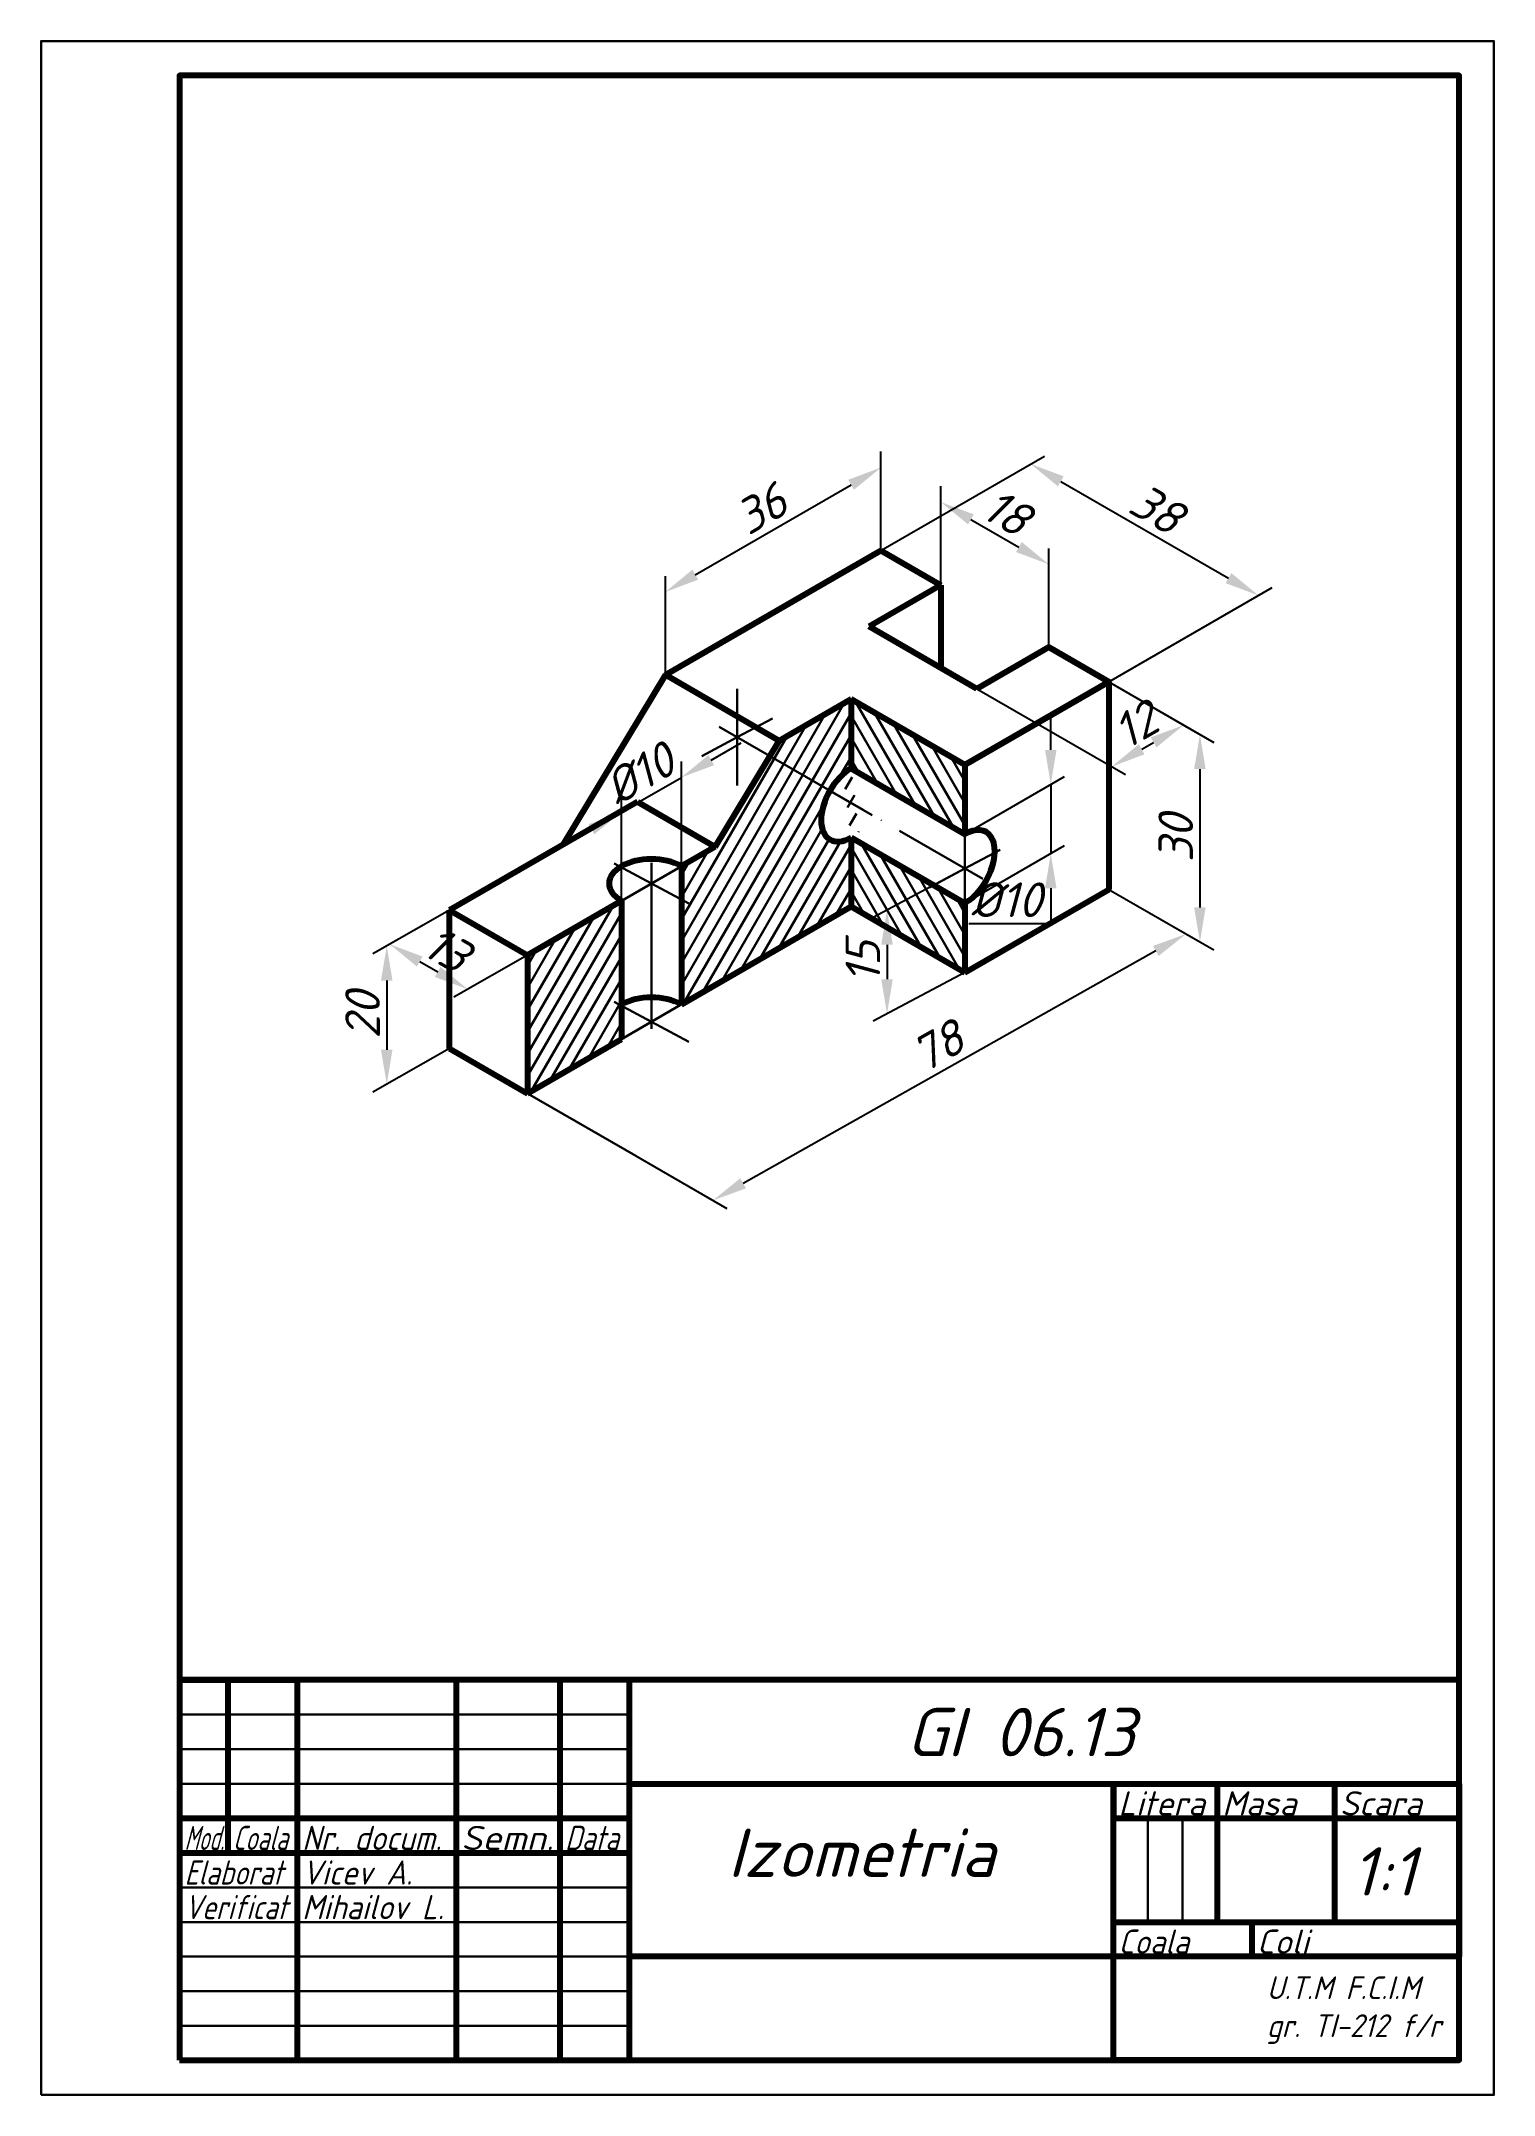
# Model space of a CAD drawing. Header units: inches. Extents: x -103 to 107, y -177 to 120.
import ezdxf
from ezdxf.enums import TextEntityAlignment as Align

# ---------------------------------------------------------------- set-up
doc = ezdxf.new("R2010")
doc.units = ezdxf.units.IN
doc.header["$MEASUREMENT"] = 0
doc.linetypes.add('ACAD_ISO04W100', pattern=[30, 24, -3, 0, -3])
for name, color, linetype, lineweight in [('axe', 130, 'ACAD_ISO04W100', 30), ('contur', 10, 'Continuous', 80), ('cote', 170, 'Continuous', 30), ('Harura', 6, 'Continuous', 30), ('subtire', 70, 'Continuous', 30), ('Text3.5', 7, 'Continuous', 35)]:
    doc.layers.add(name, color=color, linetype=linetype, lineweight=lineweight)
doc.layers.add('text', color=7, linetype='Continuous')
doc.styles.get("Standard").update_dxf_attribs({"font": 'isocpeur.ttf', "oblique": 15})
doc.dimstyles.new('Virsta', dxfattribs={"dimtxt": 5, "dimasz": 5, "dimexe": 2, "dimexo": 0, "dimgap": 1, "dimtad": 1, "dimtoh": 1, "dimdec": 0, "dimtxsty": 'Standard', "dimcen": 5, "dimadec": 0, "dimazin": 0, "dimtfac": 1, "dimtdec": 0, "dimtmove": 0, "dimatfit": 3, "dimldrblk": 'DOTSMALL', "dimfxl": 1, "dimarcsym": 0})
pattern_1 = [(60, (-125.697, -145.3961), (-1.374815, 0.79375), [])]
pattern_2 = [(120, (-125.697, -145.3961), (-1.374815, -0.79375), [])]

# ---------------------------------------------------------------- blocks, each defined once
blk = doc.blocks.new('*D30')
at = {"layer": 'cote', "color": 0, "lineweight": -2, "transparency": 16777216}
for p, q in [((26.72, 41.6), (26.72, 55.91)), ((31.05, 51.1), (37.98, 47.1)), ((42.31, 32.6), (42.31, 46.91))]:
    blk.add_line(p, q, dxfattribs=at)
at = {"layer": 'cote', "color": 0, "transparency": 16777216}
for points in [[(31.47, 51.83), (30.64, 50.38), (26.72, 53.6)], [(38.4, 47.83), (37.57, 46.38), (42.31, 44.6)]]:
    blk.add_solid(points, dxfattribs=at)
at = {"layer": 'Defpoints', "color": 0, "transparency": 16777216}
for p in [(42.31, 44.6), (26.72, 41.6), (42.31, 32.6)]:
    blk.add_point(p, dxfattribs=at)
at = {"layer": 'cote', "color": 0, "transparency": 16777216, "insert": (36.27, 52.13), "char_height": 5, "attachment_point": 5, "rotation": 330}
blk.add_mtext('18', dxfattribs=at)
blk = doc.blocks.new('_DotSmall')
at = {"color": 0, "linetype": 'ByBlock', "const_width": 0.5}
blk.add_lwpolyline([(-0.0625, 0, 1), (0.0625, 0, 1)], format="xyb", close=True, dxfattribs=at)
blk = doc.blocks.new('*D31')
at = {"layer": 'cote', "color": 0, "lineweight": -2, "transparency": 16777216}
for p, q in [((42.31, 32.6), (63.8, 20.2)), ((31.92, 26.6), (53.41, 14.2)), ((55.74, 17.85), (57.47, 18.85))]:
    blk.add_line(p, q, dxfattribs=at)
at = {"layer": 'cote', "color": 0, "transparency": 16777216}
for points in [[(57.05, 19.58), (57.88, 18.13), (61.8, 21.35)], [(55.32, 18.58), (56.15, 17.13), (51.41, 15.35)]]:
    blk.add_solid(points, dxfattribs=at)
at = {"layer": 'Defpoints', "color": 0, "transparency": 16777216}
for p in [(42.31, 32.6), (31.92, 26.6), (61.8, 21.35)]:
    blk.add_point(p, dxfattribs=at)
at = {"layer": 'cote', "color": 0, "transparency": 16777216, "insert": (54.85, 21.38), "char_height": 5, "attachment_point": 5, "rotation": 30}
blk.add_mtext('12', dxfattribs=at)
blk = doc.blocks.new('*D32')
at = {"layer": 'cote', "color": 0, "lineweight": -2, "transparency": 16777216}
for p, q in [((18.06, 46.6), (41.71, 60.26)), ((44.04, 56.6), (68.29, 42.6)), ((50.97, 27.6), (74.62, 41.26))]:
    blk.add_line(p, q, dxfattribs=at)
at = {"layer": 'cote', "color": 0, "transparency": 16777216}
for points in [[(44.46, 57.33), (43.63, 55.88), (39.71, 59.1)], [(68.71, 43.33), (67.88, 41.88), (72.62, 40.1)]]:
    blk.add_solid(points, dxfattribs=at)
at = {"layer": 'Defpoints', "color": 0, "transparency": 16777216}
for p in [(18.06, 46.6), (72.62, 40.1), (50.97, 27.6)]:
    blk.add_point(p, dxfattribs=at)
at = {"layer": 'cote', "color": 0, "transparency": 16777216, "insert": (57.92, 52.63), "char_height": 5, "attachment_point": 5, "rotation": 330}
blk.add_mtext('38', dxfattribs=at)
blk = doc.blocks.new('*D33')
at = {"layer": 'cote', "color": 0, "lineweight": -2, "transparency": 16777216}
for p, q in [((18.06, 46.6), (18.06, 60.91)), ((-8.78, 43.1), (13.73, 56.1)), ((-13.11, 28.6), (-13.11, 42.91))]:
    blk.add_line(p, q, dxfattribs=at)
at = {"layer": 'cote', "color": 0, "transparency": 16777216}
for points in [[(13.32, 56.83), (14.15, 55.38), (18.06, 58.6)], [(-9.2, 43.83), (-8.37, 42.38), (-13.11, 40.6)]]:
    blk.add_solid(points, dxfattribs=at)
at = {"layer": 'Defpoints', "color": 0, "transparency": 16777216}
for p in [(18.06, 58.6), (18.06, 46.6), (-13.11, 28.6)]:
    blk.add_point(p, dxfattribs=at)
at = {"layer": 'cote', "color": 0, "transparency": 16777216, "insert": (0.72, 52.63), "char_height": 5, "attachment_point": 5, "rotation": 30}
blk.add_mtext('36', dxfattribs=at)
blk = doc.blocks.new('*D34')
at = {"layer": 'cote', "color": 0, "lineweight": -2, "transparency": 16777216}
for p, q in [((50.97, -2.4), (64.16, -10.01)), ((57.79, -11.3), (-1.87, -44.92)), ((-17.4, -40.92), (-4.22, -48.53))]:
    blk.add_line(p, q, dxfattribs=at)
at = {"layer": 'cote', "color": 0, "transparency": 16777216}
for points in [[(57.38, -10.58), (58.2, -12.03), (62.15, -8.85)], [(-2.28, -44.19), (-1.46, -45.64), (-6.23, -47.37)]]:
    blk.add_solid(points, dxfattribs=at)
at = {"layer": 'Defpoints', "color": 0, "transparency": 16777216}
for p in [(50.97, -2.4), (-17.4, -40.92), (-6.23, -47.37)]:
    blk.add_point(p, dxfattribs=at)
at = {"layer": 'cote', "color": 0, "transparency": 16777216, "insert": (26.24, -25.06), "char_height": 5, "attachment_point": 5, "rotation": 29.3993}
blk.add_mtext('78', dxfattribs=at)
blk = doc.blocks.new('*D35')
at = {"layer": 'cote', "color": 0, "lineweight": -2, "transparency": 16777216}
for p, q in [((-6.47, 16.29), (-2.14, 18.79)), ((-10.8, 0.94), (-10.8, 16.09)), ((-19.46, 8.79), (-10.8, 13.79)), ((-19.46, -4.06), (-19.46, 11.09)), ((-23.79, 6.29), (-28.12, 3.79))]:
    blk.add_line(p, q, dxfattribs=at)
at = {"layer": 'cote', "color": 0, "transparency": 16777216}
for points in [[(-6.89, 17.01), (-6.06, 15.56), (-10.8, 13.79)], [(-24.21, 7.01), (-23.38, 5.56), (-19.46, 8.79)]]:
    blk.add_solid(points, dxfattribs=at)
at = {"layer": 'Defpoints', "color": 0, "transparency": 16777216}
for p in [(-10.8, 13.79), (-10.8, 0.94), (-19.46, -4.06)]:
    blk.add_point(p, dxfattribs=at)
at = {"layer": 'cote', "color": 0, "transparency": 16777216, "insert": (-16.88, 14.32), "char_height": 5, "attachment_point": 5, "rotation": 30}
blk.add_mtext('%%c10', dxfattribs=at)
blk = doc.blocks.new('*D36')
at = {"layer": 'cote', "color": 0, "lineweight": -2, "transparency": 16777216}
for p, q in [((42.6, 17.77), (42.6, 22.77)), ((30.19, 5.6), (44.6, 13.92)), ((42.6, 12.77), (42.6, 2.77)), ((30.19, -4.4), (44.6, 3.92)), ((42.6, -2.23), (42.6, -7.4)), ((42.6, -7.4), (30.76, -7.4))]:
    blk.add_line(p, q, dxfattribs=at)
at = {"layer": 'cote', "color": 0, "transparency": 16777216}
for points in [[(41.77, 17.77), (43.43, 17.77), (42.6, 12.77)], [(41.77, -2.23), (43.43, -2.23), (42.6, 2.77)]]:
    blk.add_solid(points, dxfattribs=at)
at = {"layer": 'Defpoints', "color": 0, "transparency": 16777216}
for p in [(30.19, 5.6), (42.6, 2.77), (30.19, -4.4)]:
    blk.add_point(p, dxfattribs=at)
at = {"layer": 'cote', "color": 0, "transparency": 16777216, "insert": (36.18, -3.9), "char_height": 5, "attachment_point": 5}
blk.add_mtext('%%c10', dxfattribs=at)
blk = doc.blocks.new('*D37')
at = {"layer": 'cote', "color": 0, "lineweight": -2, "transparency": 16777216}
for p, q in [((30.19, 0.6), (16.93, -6.47)), ((18.93, -10.4), (18.93, -15.4)), ((30.19, -14.4), (16.93, -21.47))]:
    blk.add_line(p, q, dxfattribs=at)
at = {"layer": 'cote', "color": 0, "transparency": 16777216}
for points in [[(18.1, -10.4), (19.76, -10.4), (18.93, -5.4)], [(18.1, -15.4), (19.76, -15.4), (18.93, -20.4)]]:
    blk.add_solid(points, dxfattribs=at)
at = {"layer": 'Defpoints', "color": 0, "transparency": 16777216}
for p in [(30.19, 0.6), (30.19, -14.4), (18.93, -20.4)]:
    blk.add_point(p, dxfattribs=at)
at = {"layer": 'cote', "color": 0, "transparency": 16777216, "insert": (15.43, -12.9), "char_height": 5, "attachment_point": 5, "rotation": 90}
blk.add_mtext('15', dxfattribs=at)
blk = doc.blocks.new('*D28')
at = {"layer": 'cote', "color": 0, "lineweight": -2, "transparency": 16777216}
for p, q in [((-44.29, -5.4), (-55.38, -11.74)), ((-53.38, -15.59), (-53.38, -25.59)), ((-44.29, -25.4), (-55.38, -31.74))]:
    blk.add_line(p, q, dxfattribs=at)
at = {"layer": 'cote', "color": 0, "transparency": 16777216}
for points in [[(-54.22, -15.59), (-52.55, -15.59), (-53.38, -10.59)], [(-54.22, -25.59), (-52.55, -25.59), (-53.38, -30.59)]]:
    blk.add_solid(points, dxfattribs=at)
at = {"layer": 'Defpoints', "color": 0, "transparency": 16777216}
for p in [(-44.29, -5.4), (-44.29, -25.4), (-53.38, -30.59)]:
    blk.add_point(p, dxfattribs=at)
at = {"layer": 'cote', "color": 0, "transparency": 16777216, "insert": (-56.88, -20.59), "char_height": 5, "attachment_point": 5, "rotation": 90}
blk.add_mtext('20', dxfattribs=at)
blk = doc.blocks.new('*D29')
at = {"layer": 'cote', "color": 0, "lineweight": -2, "transparency": 16777216}
for p, q in [((50.97, 27.6), (66.16, 18.84)), ((64.16, 14.99), (64.16, -5.01)), ((50.97, -2.4), (66.16, -11.16))]:
    blk.add_line(p, q, dxfattribs=at)
at = {"layer": 'cote', "color": 0, "transparency": 16777216}
for points in [[(63.32, 14.99), (64.99, 14.99), (64.16, 19.99)], [(63.32, -5.01), (64.99, -5.01), (64.16, -10.01)]]:
    blk.add_solid(points, dxfattribs=at)
at = {"layer": 'Defpoints', "color": 0, "transparency": 16777216}
for p in [(50.97, 27.6), (50.97, -2.4), (64.16, -10.01)]:
    blk.add_point(p, dxfattribs=at)
at = {"layer": 'cote', "color": 0, "transparency": 16777216, "insert": (60.66, 4.99), "char_height": 5, "attachment_point": 5, "rotation": 90}
blk.add_mtext('30', dxfattribs=at)
blk = doc.blocks.new('*D38')
at = {"layer": 'cote', "color": 0, "lineweight": -2, "transparency": 16777216}
for p, q in [((-44.29, -5.4), (-54.95, -11.49)), ((-48.61, -12.84), (-46.01, -14.34)), ((-33.03, -11.9), (-43.69, -17.99))]:
    blk.add_line(p, q, dxfattribs=at)
at = {"layer": 'cote', "color": 0, "transparency": 16777216}
for points in [[(-48.2, -12.12), (-49.03, -13.56), (-52.94, -10.34)], [(-45.6, -13.62), (-46.43, -15.06), (-41.68, -16.84)]]:
    blk.add_solid(points, dxfattribs=at)
at = {"layer": 'Defpoints', "color": 0, "transparency": 16777216}
for p in [(-44.29, -5.4), (-33.03, -11.9), (-41.68, -16.84)]:
    blk.add_point(p, dxfattribs=at)
at = {"layer": 'cote', "color": 0, "transparency": 16777216, "insert": (-44.69, -11.06), "char_height": 5, "attachment_point": 5, "rotation": 330}
blk.add_mtext('13', dxfattribs=at)

msp = doc.modelspace()

# ---------------------------------------------------------------- hatches: boundary and pattern name
at = {"layer": 'Harura'}
h = msp.add_hatch(dxfattribs=at)
h.set_pattern_fill('ANSI31', color=256, scale=0.5, angle=15, style=0)
h.set_pattern_definition(pattern_1)
edge = h.paths.add_edge_path()
edge.add_line((13.73, 25.1), (3.34, 19.1))
edge.add_line((3.34, 19.1), (-5.9, 3.77))
edge.add_line((-5.9, 3.77), (-10.8, 0.94))
edge.add_line((-10.8, 0.94), (-10.8, -19.06))
edge.add_line((-10.8, -19.06), (13.73, -4.9))
edge.add_line((13.73, -4.9), (13.73, 5.1))
edge.add_ellipse((13.73, 10.1), major_axis=(-3.06, -5.3), ratio=0.57735, start_angle=225, end_angle=405, ccw=False)
edge.add_line((13.73, 15.1), (13.73, 25.1))
h = msp.add_hatch(dxfattribs=at)
h.set_pattern_fill('ANSI31', color=256, scale=0.5, angle=75, style=0)
h.set_pattern_definition(pattern_2)
h.paths.add_polyline_path([(30.19, 15.6), (13.73, 25.1), (13.73, 15.1), (30.19, 5.6)])
h = msp.add_hatch(dxfattribs=at)
h.set_pattern_fill('ANSI31', color=256, scale=0.5, angle=75, style=0)
h.set_pattern_definition(pattern_2)
h.paths.add_polyline_path([(13.73, 5.1), (30.19, -4.4), (30.19, -14.4), (13.73, -4.9)])
h = msp.add_hatch(dxfattribs=at)
h.set_pattern_fill('ANSI31', color=256, scale=0.5, angle=15, style=0)
h.set_pattern_definition(pattern_1)
h.paths.add_polyline_path([(-19.46, -4.06), (-33.03, -11.9), (-33.03, -31.9), (-19.46, -24.06)])

# ---------------------------------------------------------------- linework, layer by layer
at = {"layer": 'axe'}
for p, q in [((-2.72, 26.6), (-2.72, 12.6)), ((-5.32, 21.1), (32.79, -0.9)), ((-2.72, 19.6), (2.39, 22.33)), ((-7.84, 16.88), (-2.72, 19.6)), ((10.67, 11.87), (16.79, 8.34)), ((30.19, 7.6), (30.19, -6.4)), ((30.19, 0.6), (35.3, 3.33)), ((-21.2, -5.06), (-9.07, 1.94)), ((-15.13, -1.56), (-20.53, 1.34)), ((-15.13, 1.44), (-15.13, -24.56)), ((25.07, -2.12), (30.19, 0.6)), ((-9.74, -4.46), (-15.13, -1.56)), ((-21.2, -25.06), (-9.07, -18.06)), ((-15.13, -21.56), (-20.53, -18.66)), ((-9.74, -24.46), (-15.13, -21.56))]:
    msp.add_line(p, q, dxfattribs=at)
at = {"layer": 'contur'}
for p, q in [((-13.11, 28.6), (18.06, 46.6)), ((18.06, 46.6), (26.72, 41.6)), ((26.72, 41.6), (16.33, 35.6)), ((26.72, 41.6), (26.72, 29.6)), ((31.92, 26.6), (16.33, 35.6)), ((42.31, 32.6), (31.92, 26.6)), ((50.97, 27.6), (42.31, 32.6)), ((42.31, 32.6), (50.97, 27.6)), ((-13.11, 28.6), (-27.89, 4.07)), ((3.34, 19.1), (-13.11, 28.6)), ((30.19, 15.6), (50.97, 27.6)), ((50.97, 27.6), (30.19, 15.6)), ((50.97, 27.6), (50.97, -2.4)), ((13.73, 25.1), (3.34, 19.1)), ((30.19, 15.6), (13.73, 25.1)), ((13.73, 25.1), (13.73, 15.1)), ((-5.9, 3.77), (3.34, 19.1)), ((13.73, 15.1), (30.19, 5.6)), ((30.19, 15.6), (30.19, 5.6)), ((-17.16, 10.27), (-44.29, -5.4)), ((-17.16, 10.27), (-5.9, 3.77)), ((-5.9, 3.77), (-10.8, 0.94)), ((13.73, 5.1), (30.19, -4.4)), ((13.73, 5.1), (13.73, -4.9)), ((-10.8, 0.94), (-10.8, -19.06)), ((30.19, -14.4), (50.97, -2.4)), ((-44.29, -25.4), (-44.29, -5.4)), ((-44.29, -5.4), (-33.03, -11.9)), ((-19.46, -4.06), (-33.03, -11.9)), ((-19.46, -4.06), (-19.46, -24.06)), ((-10.8, -19.06), (13.73, -4.9)), ((13.73, -4.9), (30.19, -14.4)), ((30.19, -4.4), (30.19, -14.4)), ((-33.03, -11.9), (-33.03, -31.9)), ((-44.29, -25.4), (-33.03, -31.9)), ((-33.03, -31.9), (-19.46, -24.06)), ((-83.35, -116.73), (-76.35, -116.73)), ((-76.35, -116.73), (-76.35, -141.73)), ((-76.35, -116.73), (-66.35, -116.73)), ((-66.35, -116.73), (-66.35, -171.73)), ((-43.35, -116.73), (-43.35, -171.73)), ((-28.35, -116.73), (-28.35, -171.73)), ((-18.35, -116.73), (-18.35, -171.73)), ((-18.35, -116.73), (-18.35, -131.73)), ((-18.35, -131.73), (101.65, -131.73)), ((51.65, -171.73), (51.65, -131.73)), ((51.65, -131.73), (66.65, -131.73)), ((51.65, -131.73), (51.65, -136.73)), ((66.65, -131.73), (66.65, -151.73)), ((83.65, -151.73), (83.65, -131.73)), ((101.65, -131.73), (101.65, -156.73)), ((-83.35, -136.73), (-18.35, -136.73)), ((51.65, -136.73), (101.65, -136.73)), ((-83.35, -141.73), (-18.35, -141.73)), ((51.65, -151.73), (101.65, -151.73)), ((66.65, -151.73), (71.65, -151.73)), ((71.65, -151.73), (71.65, -156.73)), ((101.65, -156.73), (-18.35, -156.73)), ((101.65, -171.73), (51.65, -171.73))]:
    msp.add_line(p, q, dxfattribs=at)
for points in [[(-83.35, -171.73), (101.65, -171.73), (101.65, 115.27), (-83.35, 115.27)], [(-83.35, -171.73), (101.65, -171.73), (101.65, -116.73), (-83.35, -116.73)]]:
    msp.add_lwpolyline(points, close=True, dxfattribs=at)
for centre, major_axis, start_param, end_param in [((13.73, 10.1), (-3.06, -5.3), 3.926991, 7.068583), ((30.19, 0.6), (-3.06, -5.3), 0.785398, 3.926991), ((-15.13, -1.56), (-6.12, 0), 3.926991, 7.068583), ((-15.13, -21.56), (-6.12, 0), 3.926991, 5.497787)]:
    msp.add_ellipse(centre, major_axis=major_axis, ratio=0.57735, start_param=start_param, end_param=end_param, dxfattribs=at)
at = {"layer": 'cote'}
msp.add_line((-33.03, -31.9), (-17.4, -40.92), dxfattribs=at)
at = {"layer": 'subtire'}
for p, q in [((-83.35, -121.73), (-18.35, -121.73)), ((-83.35, -126.73), (-18.35, -126.73)), ((-83.35, -126.73), (-18.35, -126.73)), ((-83.35, -131.73), (-18.35, -131.73)), ((56.65, -136.73), (56.65, -151.73)), ((61.65, -151.73), (61.65, -136.73)), ((-83.35, -146.73), (-18.35, -146.73)), ((-83.35, -151.73), (-18.35, -151.73)), ((-83.35, -156.73), (-18.35, -156.73)), ((-83.35, -161.73), (-18.35, -161.73)), ((-83.35, -166.73), (-18.35, -166.73))]:
    msp.add_line(p, q, dxfattribs=at)
msp.add_lwpolyline([(-103.35, -176.73), (106.65, -176.73), (106.65, 120.27), (-103.35, 120.27)], close=True, dxfattribs=at)
at = {"layer": 'Text3.5'}
msp.add_line((18.06, 46.6), (26.72, 41.6), dxfattribs=at)

# ---------------------------------------------------------------- texts
at = {"layer": 'text', "oblique": 15}
for s, p in [('GI 06.13', (38.23, -127.76)), ('Izometria', (15.23, -145.21))]:
    msp.add_text(s, height=7, dxfattribs=at).set_placement(p, align=Align.CENTER)
at = {"layer": 'text', "attachment_point": 1}
for s, width, gutter_width, insert, char_height in [('Litera', 7, 1, (52.38, -132.82), 3.5), ('{\\W1;Masa}', 15.8584, 1, (67.38, -132.82), 3.5), ('{\\W1;Scara}', 16.8174, 1, (84.38, -132.82), 3.5), ('{\\W0.6;Mod.}', 7, 1, (-82.62, -137.82), 3.5), ('{\\W0.7;Coala}', 7, 1, (-75.62, -137.82), 3.5), ('{\\W0.9;Nr. docum.}', 21.9529, 1, (-65.62, -137.82), 3.5), ('{\\W1.1;Semn.}', 13.9347, 1, (-42.62, -137.82), 3.5), ('{\\W0.8;Data}', 7, 1, (-27.62, -137.82), 3.5), ('1:1', 18, 35, (86.07, -140.92), 7), ('{\\W0.8;Elaborat}', 15.6499, 1, (-82.62, -142.82), 3.5), ('\\pt3.5;{\\W0.9;Vicev A.}', 21.6846, 1, (-65.62, -142.82), 3.5), ('{\\W0.8;Verificat}', 7, 1, (-82.62, -147.82), 3.5), ('{\\W0.9;Mihailov L.}', 21.4269, 1, (-65.62, -147.82), 3.5), ('{\\W0.9;Coala}', 18.4636, 1, (52.38, -152.82), 3.5), ('{\\W1;Coli}', 14.0626, 1, (72.38, -152.82), 3.5), ('{\\W0.9;U.T.M F.C.I.M\\P\\pt0;gr. TI-212 f/r}', 29.2879, 28.79, (73.81, -159.59), 3.2903)]:
    msp.add_mtext_dynamic_manual_height_columns(s, width=width, gutter_width=gutter_width, heights=[0], dxfattribs=dict(at, insert=insert, char_height=char_height))

# ---------------------------------------------------------------- dimensions: what is measured, and where the dimension line sits
at = {"layer": 'cote'}
for p1, p2, distance, picture, middle in [((-13.11, 28.6), (18.06, 46.6), 10.39, '*D33', (0.72, 52.63)), ((18.06, 46.6), (50.97, 27.6), 21.65, '*D32', (57.92, 52.63)), ((26.72, 41.6), (42.31, 32.6), 10.39, '*D30', (36.27, 52.13)), ((31.92, 26.6), (42.31, 32.6), -19.49, '*D31', (54.85, 21.38)), ((50.97, 27.6), (50.97, -2.4), 13.19, '*D29', (60.66, 4.99)), ((30.19, 0.6), (30.19, -14.4), -11.26, '*D37', (15.43, -12.9)), ((50.97, -2.4), (-17.4, -40.92), 11.1, '*D34', (26.24, -25.06)), ((-44.29, -5.4), (-44.29, -25.4), -9.09, '*D28', (-56.88, -20.59))]:
    dim = msp.add_aligned_dim(p1=p1, p2=p2, distance=distance, dimstyle='Virsta', dxfattribs=at)
    dim.commit()
    dim.dimension.update_dxf_attribs({"geometry": picture, "text_midpoint": middle})
for base, p1, p2, angle, picture, middle in [((42.6, 2.77), (30.19, 5.6), (30.19, -4.4), 270, '*D36', (36.18, -7.4)), ((-10.8, 13.79), (-19.46, -4.06), (-10.8, 0.94), 30, '*D35', (-15.13, 11.29))]:
    dim = msp.add_linear_dim(base=base, p1=p1, p2=p2, angle=angle, text='%%c<>', dimstyle='Virsta', dxfattribs=at)
    dim.commit()
    dim.dimension.update_dxf_attribs({"geometry": picture, "text_midpoint": middle, "dimtype": 161})
dim = msp.add_linear_dim(base=(-41.68, -16.84), p1=(-44.29, -5.4), p2=(-33.03, -11.9), angle=330, dimstyle='Virsta', dxfattribs=at)
dim.commit()
dim.dimension.update_dxf_attribs({"geometry": '*D38', "text_midpoint": (-46.44, -14.09), "dimtype": 161})

doc.saveas('drawing.dxf')
